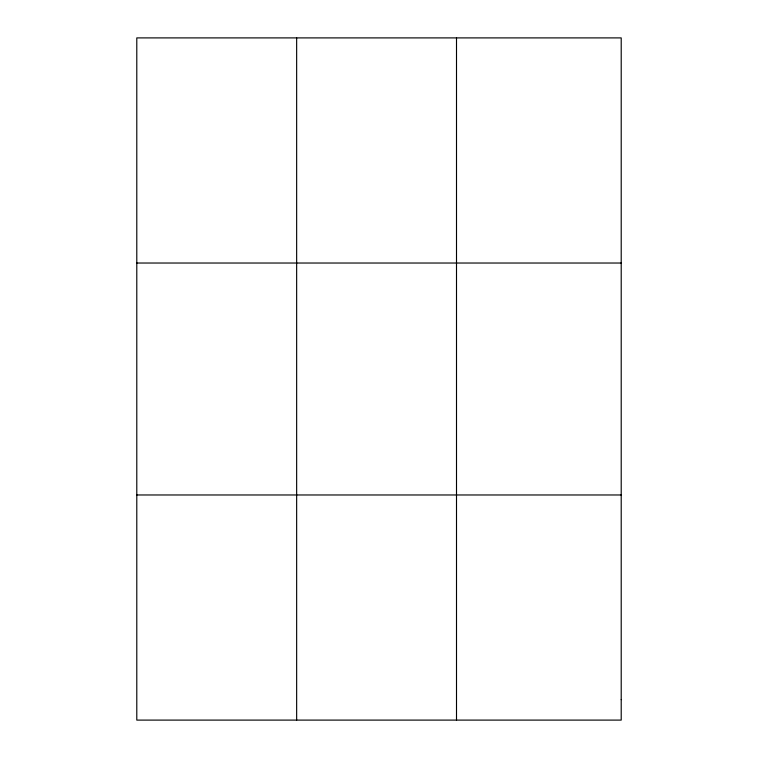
<?xml version="1.0" encoding="UTF-8"?>
<svg xmlns="http://www.w3.org/2000/svg" width="758" height="758" viewBox="0 0 758 758"><rect width="100%" height="100%" fill="white"/><g stroke="black" fill="none" stroke-linecap="round" stroke-linejoin="round"><path stroke-width="1.14" d="M296.653 37.9L296.653 720.1M456.506 37.9L456.506 720.1M136.791 263.026L621.209 263.026M136.791 494.974L621.209 494.974M621.209 699.634L621.209 720.1L136.791 720.1L136.791 37.9L621.209 37.9L621.209 699.634"/></g></svg>
